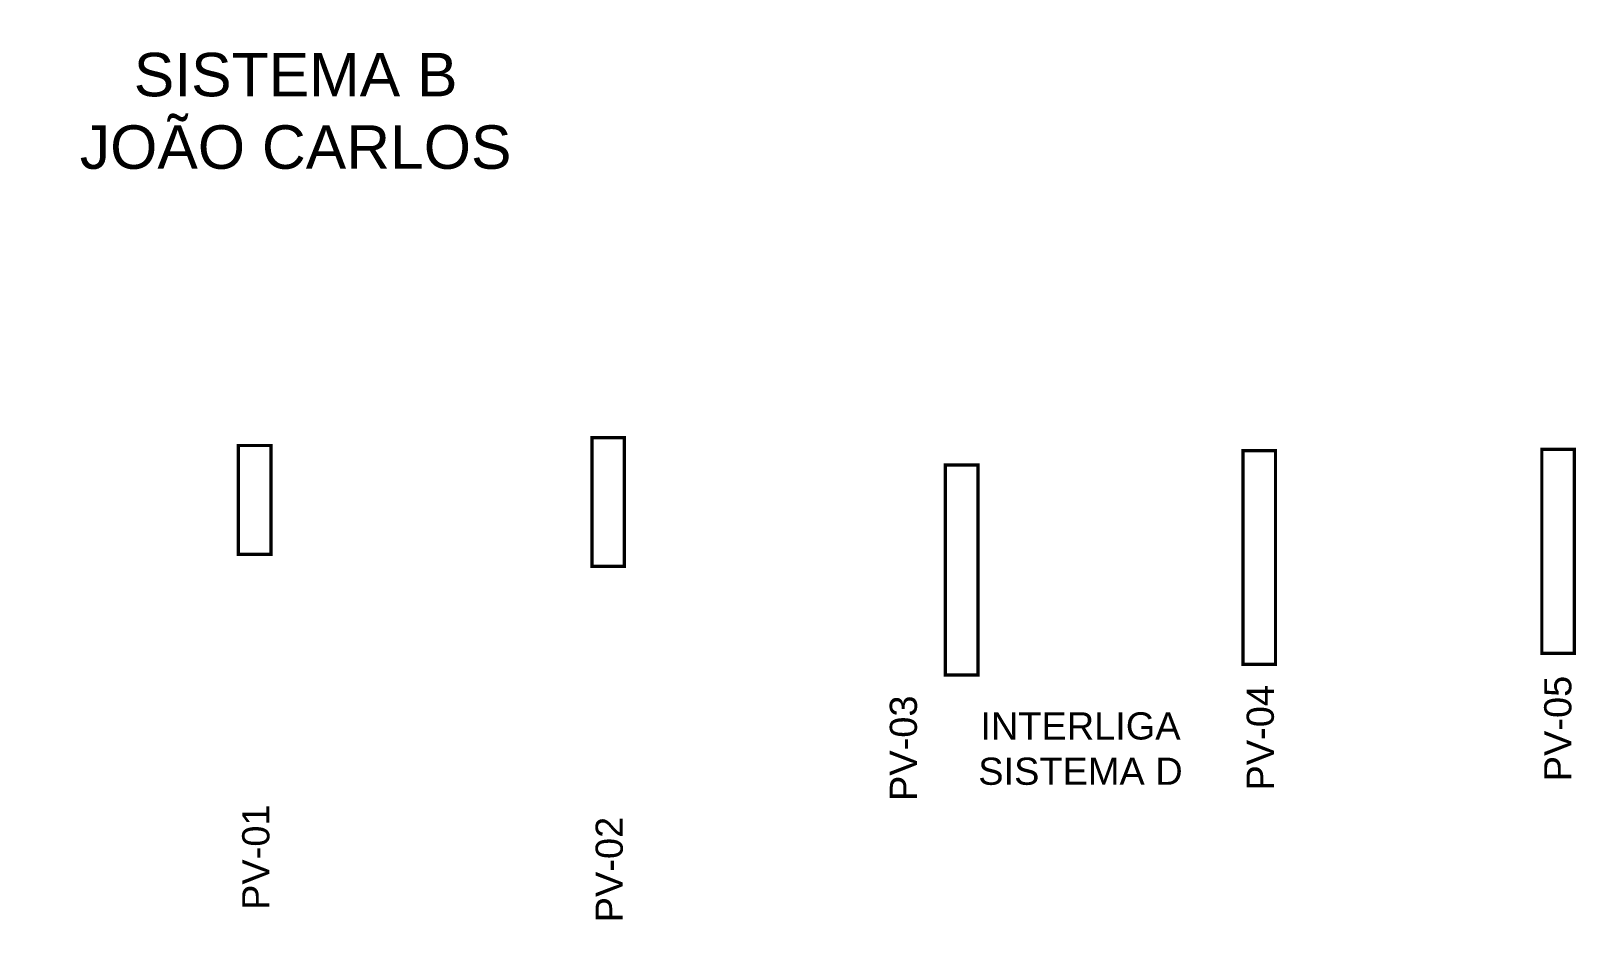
# Model space of a CAD drawing. Extents: x -160 to 364724, y -100 to 7353297.
# Drawn here: x 360062.8 to 360205.8, y 7348232.2 to 7348315.4 of the extents above; entities that cross this region are included whole.
import ezdxf

# ---------------------------------------------------------------- set-up
doc = ezdxf.new("R2010")
doc.units = 0
doc.header["$LTSCALE"] = 5
for name, color, linetype in [('LIN - PV PERFIL', 4, 'Continuous'), ('LIN-ARQ-TEXTO_MENOR', 1, 'Continuous'), ('P_Perfil_Texto_Quadro', 2, 'Continuous')]:
    doc.layers.add(name, color=color, linetype=linetype)
doc.styles.add('CARIMBO', font='arial.ttf', dxfattribs={"height": 2})
doc.styles.get("Standard").update_dxf_attribs({"font": 'arial.ttf'})

msp = doc.modelspace()

# ---------------------------------------------------------------- linework, layer by layer
at = {"layer": 'LIN - PV PERFIL', "color": 4, "const_width": 0.3}
for points in [[(360081.878, 7348267.285), (360084.878, 7348267.285), (360084.878, 7348277.302), (360081.878, 7348277.302)], [(360114.418, 7348266.185), (360117.418, 7348266.185), (360117.418, 7348278.037), (360114.418, 7348278.037)], [(360146.968, 7348256.185), (360149.968, 7348256.185), (360149.968, 7348275.522), (360146.968, 7348275.522)]]:
    msp.add_lwpolyline(points, close=True, dxfattribs=at)

# ---------------------------------------------------------------- texts
at = {"layer": 'LIN-ARQ-TEXTO_MENOR', "color": 7, "char_height": 2.5, "attachment_point": 5, "rotation": 90, "bg_fill": 3, "box_fill_scale": 1.5, "bg_fill_color": 256, "bg_fill_transparency": 0}
for s, insert in [('PV-05', (360203.361, 7348251.267)), ('PV-03', (360143.114, 7348249.454)), ('PV-04', (360175.971, 7348250.419)), ('PV-01', (360083.491, 7348239.432)), ('PV-02', (360116.031, 7348238.293))]:
    msp.add_mtext(s, dxfattribs=dict(at, insert=insert))
at = {"layer": 'LIN-ARQ-TEXTO_MENOR', "color": 7, "insert": (360159.402, 7348249.406), "char_height": 2.5, "width": 19.74221, "attachment_point": 5, "bg_fill": 3, "box_fill_scale": 1.5, "bg_fill_color": 256, "bg_fill_transparency": 0}
msp.add_mtext('INTERLIGA\\PSISTEMA D', dxfattribs=at)
at = {"layer": 'P_Perfil_Texto_Quadro', "color": 3, "linetype": 'Continuous', "lineweight": -3, "insert": (360087.146, 7348308.065), "char_height": 4, "width": 44.716, "attachment_point": 5, "style": 'CARIMBO', "bg_fill": 3, "box_fill_scale": 1.5, "bg_fill_color": 256, "bg_fill_transparency": 0}
msp.add_mtext('SISTEMA B\\PJOÃO CARLOS', dxfattribs=at)

# ---------------------------------------------------------------- next in the draw order: linework, layer by layer
at = {"layer": 'LIN - PV PERFIL', "color": 4, "const_width": 0.3}
for points in [[(360201.878, 7348258.185), (360204.878, 7348258.185), (360204.878, 7348276.958), (360201.878, 7348276.958)], [(360174.358, 7348257.185), (360177.358, 7348257.185), (360177.356, 7348276.835), (360174.356, 7348276.835)]]:
    msp.add_lwpolyline(points, close=True, dxfattribs=at)

doc.saveas('drawing.dxf')
